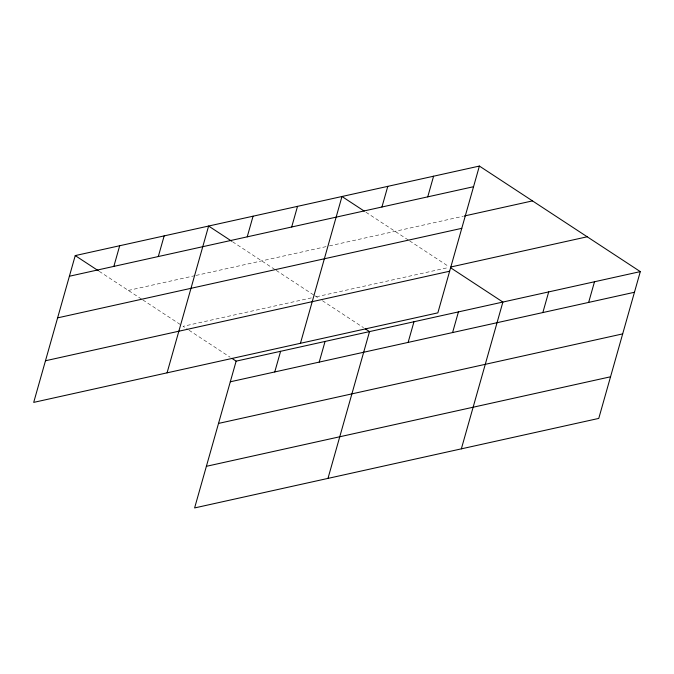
<?xml version="1.0" encoding="UTF-8"?>
<svg xmlns="http://www.w3.org/2000/svg" width="674" height="674" viewBox="0 0 674 674"><rect width="100%" height="100%" fill="white"/><g stroke="black" fill="none" stroke-linecap="round" stroke-linejoin="round"><path stroke-width="0.51" stroke-dasharray="3.37 2.53" d="M128.338 290.427L195.022 275.649M196.033 275.43L328.39 246.111M329.401 245.884L463.274 216.228M311.363 297.891L183.05 326.317L188.181 329.687M316.418 296.771L448.774 267.452M365.957 212.234L408.756 240.306M409.615 240.871L448.935 266.66M232.589 241.781L275.388 269.853M276.239 270.417L313.857 295.086M314.707 295.65L318.987 298.456M322.408 300.705L363.522 327.674M99.221 271.327L142.012 299.399M142.871 299.955L181.34 325.197M189.04 330.243L230.154 357.212"/><path stroke-width="1.01" d="M479.391 166.065L75.235 255.589L33.7 402.386L437.856 312.854L479.391 166.065L640.3 271.614L598.765 418.411L194.609 507.935L236.144 361.146L640.3 271.614M113.855 266.39L119.694 245.74M158.306 256.541L164.153 235.892M167.068 372.84L208.611 226.043L231.73 241.216M247.223 236.844L253.062 216.202M291.682 226.995L297.52 206.354M274.756 371.947L280.603 351.297M300.444 343.293L341.979 196.505L364.246 211.105M319.215 362.098L325.062 341.448M381.939 207.002L387.786 186.353M327.977 478.397L369.521 331.6L365.232 328.794M427.746 196.859L433.584 176.209M408.132 342.4L413.971 321.751M452.591 332.552L458.43 311.902M461.353 448.85L502.888 302.053L450.645 267.789M542.848 312.559L548.695 291.909M588.655 302.407L594.493 281.766M69.397 276.239L473.552 186.706M464.293 216L532.494 200.894M57.619 317.867L461.774 228.334M450.805 266.997L587.197 236.785M45.478 360.759L449.634 271.226M230.306 381.796L634.461 292.263M218.528 423.424L622.675 333.891M206.387 466.315L610.543 376.783M75.235 255.589L98.362 270.763M231.864 358.341L236.144 361.146"/></g></svg>
